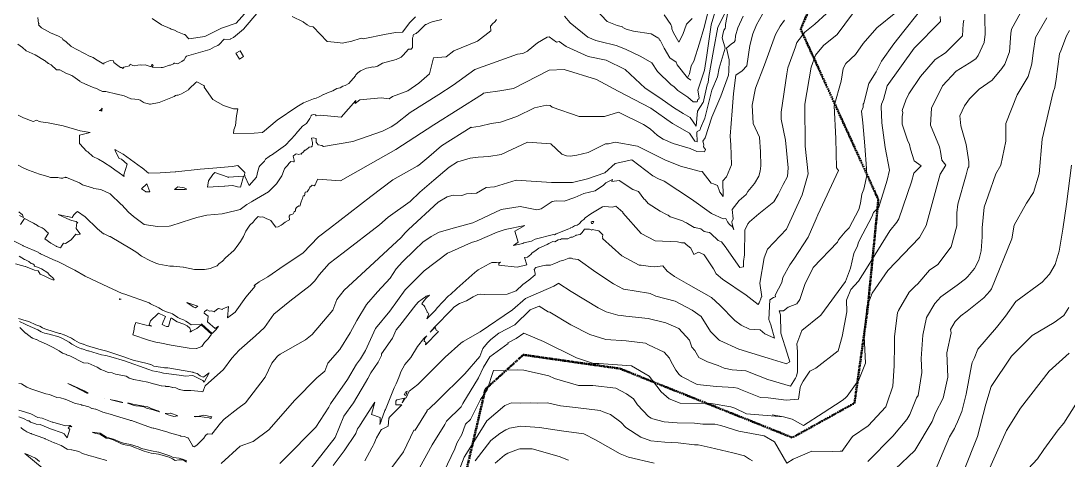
# Model space of a CAD drawing. Header units: metres. Extents: x 808189 to 809552, y 9158146 to 9159172.
# Drawn here: x 808653 to 809252, y 9158498 to 9158749 of the extents above; entities that cross this region are included whole.
import ezdxf

# ---------------------------------------------------------------- set-up
doc = ezdxf.new("R2010")
doc.units = ezdxf.units.M
doc.linetypes.add('ACAD_ISO08W100', pattern=[36, 24, -3, 6, -3])
doc.linetypes.add('PHANTOM2', pattern=[1.25, 0.625, -0.125, 0.125, -0.125, 0.125, -0.125])
doc.layers.add('AA L BOT', color=148, linetype='ACAD_ISO08W100')
doc.layers.add('C-TOPO-MAJR', color=9, linetype='Continuous')

msp = doc.modelspace()

# ---------------------------------------------------------------- linework, layer by layer
at = {"layer": 'AA L BOT', "color": 11, "linetype": 'PHANTOM2', "lineweight": 50, "flags": 128}
msp.add_lwpolyline([(809106.24, 9159172.13), (809106.35, 9159157.97), (809090.06, 9159132.63), (809094.85, 9159114.11), (809088.21, 9159105.06), (809082.85, 9158802.17), (809109.98, 9158770.13), (809098.89, 9158744.25), (809143.28, 9158646.89), (809137.11, 9158584.04), (809129.65, 9158530.63), (809094.16, 9158510.92), (808995.59, 9158550.33), (808940.39, 9158558.21), (808918.7, 9158538.51), (808877.3, 9158361.19), (808895.05, 9158313.91), (808928.56, 9158304.05), (808938.42, 9158268.59), (808934.49, 9158201.26), (808909.44, 9158149.88)], dxfattribs=at)
at = {"layer": 'C-TOPO-MAJR', "color": 9, "linetype": 'Continuous', "lineweight": 5}
for points, elevation in [([(808728.32, 9158750.33), (808733.68, 9158746.66), (808738.61, 9158744.56), (808739.25, 9158744.22), (808741.03, 9158743.74), (808742.72, 9158742.78), (808746.57, 9158741.15), (808746.95, 9158741.16), (808749.3, 9158738.8), (808758.43, 9158740), (808767.92, 9158744.8), (808776.31, 9158747.58), (808787.76, 9158760.45)], 2600), ([(809047.95, 9158762.18), (809043.48, 9158744.7), (809041.06, 9158736.31), (809037.76, 9158726.01), (809036.3, 9158723.26), (809035.43, 9158718.71), (809034.28, 9158716.5), (809036.11, 9158715.07)], 2620), ([(809203.88, 9158759.74), (809204.38, 9158741.43), (809203.83, 9158736.69), (809200.3, 9158729.16), (809198.92, 9158727.3), (809195.21, 9158724.73), (809187.75, 9158720.33), (809179.91, 9158711.83), (809173.62, 9158699.17), (809173.09, 9158689.46), (809178.13, 9158676.95), (809178.8, 9158674.34), (809179.57, 9158669.42), (809181.81, 9158666.57), (809178.58, 9158661.46), (809170.57, 9158632.12), (809166.73, 9158625.3), (809148.79, 9158606.37), (809139.83, 9158593.35), (809136.68, 9158585.46), (809135.12, 9158568.83), (809135.98, 9158553.42), (809132.08, 9158544), (809125.39, 9158534.52), (809124.39, 9158533.4), (809122.55, 9158532.05), (809111.75, 9158525.14), (809100.49, 9158517.76), (809093.95, 9158521.38), (809088.99, 9158522.69), (809082.64, 9158523.9)], 2750), ([(809055.75, 9158753.64), (809051.47, 9158745.41), (809049.1, 9158732.07), (809046.49, 9158717.17), (809045.99, 9158713.77), (809045.53, 9158712.39), (809043.22, 9158702.17), (809042.99, 9158702.1), (809039.86, 9158697.38), (809039.18, 9158688.79), (809035.75, 9158693.8), (809031.78, 9158695.98), (809026.29, 9158699.55), (809018.37, 9158705.07), (809010.11, 9158710.45), (808998.58, 9158721.16), (808987.79, 9158726.51), (808977.42, 9158728.59), (808964.85, 9158734.34), (808960.8, 9158737.21), (808959.41, 9158736.8), (808955.26, 9158739.88), (808953.95, 9158739.7), (808948.59, 9158736.41), (808943.09, 9158732.09), (808942.74, 9158731.67), (808940.1, 9158730.39), (808937.01, 9158729.86), (808912.64, 9158721.24), (808900.29, 9158712.28), (808892.04, 9158707), (808875.76, 9158696.62), (808867.62, 9158690.15), (808864.97, 9158688.4), (808859.91, 9158685.92), (808842.89, 9158680.12), (808826.27, 9158677.16), (808825.25, 9158677.78), (808823.12, 9158678.16), (808821.96, 9158679.67), (808822.02, 9158681.73), (808820.32, 9158682.11), (808819.33, 9158681.91), (808819.47, 9158681.04), (808819.9, 9158679.54), (808819.97, 9158678.55), (808819.83, 9158677.42), (808819.44, 9158676.93), (808817.96, 9158676.78), (808817.5, 9158676.18), (808816.83, 9158675.84), (808815.98, 9158675.2), (808815.63, 9158675.05), (808815.42, 9158674.85), (808814.57, 9158673.96), (808813.77, 9158673.34), (808813.53, 9158672.81), (808812.99, 9158673.03), (808812.06, 9158672.63), (808810.81, 9158672.95), (808810.27, 9158672.74), (808808.9, 9158671.68), (808809.14, 9158670.85), (808809.43, 9158669.41), (808809.49, 9158668.57), (808809.23, 9158668.54), (808809.08, 9158668.5), (808807.63, 9158668.66), (808806.71, 9158667.94), (808806.4, 9158667.53), (808805.66, 9158666.37), (808804.58, 9158665.23), (808804.24, 9158664.97), (808804.18, 9158664.63), (808803.97, 9158664.44), (808803.87, 9158664.38), (808802.36, 9158660.48), (808801.62, 9158659.23), (808799.29, 9158655.93), (808798.21, 9158654.71), (808794.72, 9158651.38), (808785.72, 9158646.06), (808785.11, 9158645.56), (808782.49, 9158644.13), (808778.57, 9158641.31), (808776.24, 9158640.58), (808768.27, 9158638.81), (808759.56, 9158637.91), (808753.91, 9158636.63), (808750.79, 9158635.62), (808738.93, 9158631.86), (808738.01, 9158631.71), (808731.41, 9158631.44), (808723.78, 9158632.71), (808717.7, 9158637.26), (808714.77, 9158639.79), (808710.99, 9158643.82), (808710.6, 9158644.13), (808704.38, 9158650.09), (808704.36, 9158650.1), (808698.96, 9158652.58), (808694.95, 9158653.24), (808694.21, 9158653.55), (808688.55, 9158655.35), (808686.72, 9158656.36), (808680.36, 9158659.12), (808679.5, 9158659.58), (808679.26, 9158659.54), (808678.78, 9158659.56), (808678.56, 9158659.69), (808677.25, 9158659.06), (808676.1, 9158659.03), (808675.08, 9158659.22), (808674.36, 9158659.58), (808670.2, 9158659.53), (808668.77, 9158660.07), (808664, 9158661.43), (808657.69, 9158663.73), (808654.93, 9158664.89), (808651.81, 9158666.63)], 2640), ([(809077.02, 9158752.76), (809073.63, 9158746.76), (809071.5, 9158741.55), (809069.92, 9158734.85), (809068.13, 9158723.32), (809065.51, 9158720.49), (809061.77, 9158718.04), (809060.53, 9158707.43), (809059.67, 9158697.57), (809058.56, 9158683.18), (809058.96, 9158678.15), (809059.34, 9158666.79), (809056.44, 9158659.94), (809054.45, 9158657.56), (809054.54, 9158648.62), (809052.78, 9158651.08), (809051.31, 9158654.92), (809049.14, 9158655.86), (809047.65, 9158656.31), (809042.56, 9158663.02), (809040.97, 9158663.21), (809030.17, 9158665.99), (809021.27, 9158669.6), (809005.73, 9158677.31), (808992.85, 9158679.66), (808989.07, 9158678.77), (808987.27, 9158678.73), (808977.41, 9158673.87), (808971.01, 9158672.22), (808967.26, 9158671.62), (808964.99, 9158671.93), (808962.43, 9158672.82), (808956.11, 9158678.64), (808942.81, 9158679.74), (808927.75, 9158672.72), (808920.77, 9158671.5), (808914.62, 9158671.17), (808909.96, 9158670.56), (808902.98, 9158668.41), (808902.85, 9158668.5), (808898.01, 9158665.44), (808889.23, 9158658.04), (808881.34, 9158651.21), (808875.76, 9158645.79), (808863.19, 9158636.92), (808858.16, 9158632.47), (808837.44, 9158616.44), (808829.47, 9158610.31), (808823.81, 9158603.95), (808821.25, 9158600.54), (808818.61, 9158597.78), (808807, 9158588.93), (808797.9, 9158581.35), (808792.47, 9158573.77), (808787.39, 9158569.12), (808777.97, 9158560.87), (808773.89, 9158556.37), (808769.11, 9158549.74), (808758.67, 9158540.55), (808757.29, 9158537.04), (808756.57, 9158537.19), (808756.5, 9158537.18), (808750.47, 9158537.87), (808746.45, 9158537.88), (808743.9, 9158538.39), (808743.75, 9158538.44), (808741.82, 9158539.33), (808740.07, 9158539.62), (808739.95, 9158539.61), (808738.09, 9158540.11), (808736.07, 9158540.2), (808735.94, 9158540.25), (808733.58, 9158540.51), (808733.48, 9158540.55), (808729.96, 9158541.4), (808729.89, 9158541.43), (808727.75, 9158541.99), (808727.68, 9158542), (808725.83, 9158542.59), (808717.88, 9158544.07), (808717.79, 9158544.1), (808717.7, 9158544.11), (808715.28, 9158544.93), (808715.19, 9158544.95), (808715.03, 9158544.99), (808713.36, 9158546), (808707.42, 9158547.11), (808707.3, 9158547.12), (808705.37, 9158547.87), (808703.09, 9158548.07), (808701.09, 9158549.03), (808698.91, 9158549.81), (808696.96, 9158551.12), (808691.67, 9158553.39), (808689.25, 9158553.65), (808689.16, 9158553.68), (808681.33, 9158557.54), (808679.42, 9158558.28), (808679.33, 9158558.34), (808677.1, 9158559.17), (808675.21, 9158560.56), (808673.5, 9158561.39), (808673.38, 9158561.42), (808671.76, 9158562.42), (808669.76, 9158563.3), (808668.02, 9158564.35), (808664.01, 9158565.92), (808662.16, 9158566.89), (808662.06, 9158566.96), (808659.98, 9158567.71), (808659.86, 9158567.77), (808659.75, 9158567.86), (808659.61, 9158567.89), (808656.17, 9158570.54), (808656.06, 9158570.58), (808655.95, 9158570.66), (808652.66, 9158573.83)], 2670), ([(809057.8, 9158757.01), (809056, 9158746.85), (809055.97, 9158745.69), (809055.8, 9158744.61), (809054.99, 9158743.59), (809054.38, 9158741.17), (809054.09, 9158739.33), (809055.76, 9158733.46), (809052.32, 9158721.9), (809051.45, 9158717.07), (809048.07, 9158709.31), (809044.1, 9158693.45), (809041.58, 9158687.74), (809041.41, 9158686.98), (809041.22, 9158686.59), (809039.78, 9158685.72), (809039.54, 9158685.29), (809039.74, 9158679.8), (809038.46, 9158680.21), (809035.32, 9158684.91), (809025.73, 9158690.28), (809013.33, 9158699.03), (808994.52, 9158708.8), (808982.13, 9158715.43), (808963.82, 9158721.22), (808955.23, 9158720.76), (808955.23, 9158720.76), (808934.8, 9158710.3), (808927.07, 9158708.96), (808918.81, 9158707.92), (808917.67, 9158707.62), (808917.09, 9158707.19), (808889.3, 9158689.61), (808867.6, 9158675.49), (808835.92, 9158657.54), (808823.07, 9158658.47), (808822.18, 9158657.2), (808821.91, 9158656.14), (808821.52, 9158655.31), (808820.92, 9158654.8), (808819.78, 9158655.09), (808818.7, 9158654.26), (808818.61, 9158654.24), (808818.47, 9158654.03), (808817.75, 9158652.67), (808817.71, 9158652.5), (808816.84, 9158651.24), (808815.68, 9158651.14), (808815.36, 9158649.12), (808814.69, 9158649.09), (808814.24, 9158647.41), (808814.04, 9158647.05), (808813.4, 9158645.59), (808812.65, 9158643.19), (808812.12, 9158643.23), (808810.72, 9158642.34), (808810.16, 9158641.33), (808810.16, 9158640.41), (808809.48, 9158639.87), (808808.82, 9158638.79), (808808.1, 9158638.4), (808807.11, 9158638.22), (808806.65, 9158637.48), (808806.82, 9158635.37), (808806.09, 9158634.91), (808804.4, 9158634.07), (808804.35, 9158633.97), (808802.57, 9158632.63), (808801.97, 9158632.35), (808800.25, 9158631.28), (808798.96, 9158631.14), (808797.56, 9158632.81), (808796.12, 9158634.9), (808795.37, 9158635.24), (808793.76, 9158635.84), (808792.36, 9158636.69), (808791.56, 9158636.97), (808790.08, 9158636.92), (808788.86, 9158637.2), (808787.25, 9158635.51), (808785.94, 9158633.89), (808784.19, 9158632.27), (808781.88, 9158628.89), (808780.42, 9158625.73), (808778.77, 9158622.92), (808776.84, 9158620.21), (808776.76, 9158620.08), (808775.29, 9158618.23), (808774.94, 9158617.86), (808770.28, 9158613.6), (808768.53, 9158611.7), (808766.48, 9158610.1), (808765.37, 9158609.09), (808762.48, 9158607.91), (808761.96, 9158607.65), (808761.63, 9158607.54), (808758.2, 9158607.03), (808752.58, 9158607.03), (808746.26, 9158608.27), (808745.95, 9158608.28), (808740.59, 9158608.85), (808738.37, 9158608.85), (808732.05, 9158610.07), (808730.49, 9158610.56), (808727.34, 9158611.88), (808722.14, 9158614.63), (808719.6, 9158616.62), (808716.48, 9158618.55), (808704.37, 9158625.71), (808704.14, 9158625.82), (808704.02, 9158625.89), (808700.95, 9158627.24), (808700.48, 9158627.41), (808697.08, 9158630.11), (808690.03, 9158637.05), (808685.61, 9158640.08), (808684.83, 9158639.58), (808683.64, 9158638.24), (808682.66, 9158636.73), (808680.02, 9158637.25), (808679.89, 9158637.26), (808679.75, 9158637.3), (808674.51, 9158638.44), (808679.6, 9158636), (808682.23, 9158635.02), (808684.86, 9158634.36), (808685.9, 9158633.51), (808685.19, 9158633.56), (808684.9, 9158630.54), (808684.96, 9158630.31), (808687.03, 9158627.48), (808687.15, 9158627.36), (808687.25, 9158627.27), (808687.23, 9158627.09), (808685.8, 9158626.72), (808684.67, 9158627.2), (808682.03, 9158623.82), (808678.88, 9158621.89), (808677.6, 9158621.91), (808676.84, 9158620.89), (808675.95, 9158619.33), (808673.71, 9158620.09), (808673.5, 9158620.18), (808670.33, 9158621.93), (808666.92, 9158624.39), (808669.15, 9158627.77), (808668.07, 9158628.5), (808666.56, 9158629.93), (808665.53, 9158630.66), (808663.25, 9158631.72), (808662.8, 9158632.05), (808660.55, 9158633.37), (808660.18, 9158633.63), (808655.29, 9158636.04), (808653.01, 9158632.7)], 2650), ([(808789.09, 9158754.25), (808780.54, 9158744.2), (808774.88, 9158739.38), (808773.1, 9158738.63), (808772.8, 9158738.35), (808769.42, 9158738.57), (808766.64, 9158735.42), (808765.79, 9158734.85), (808764, 9158734.06), (808761.3, 9158732.62), (808747.98, 9158728.74), (808747.47, 9158728.42), (808746.88, 9158727.09), (808746.58, 9158726.78), (808745.28, 9158725.84), (808742.87, 9158724.41), (808741.24, 9158724.84), (808740.84, 9158724.74), (808740.55, 9158724.52), (808738.88, 9158723.69), (808738.19, 9158723.6), (808735.07, 9158722.53), (808734.23, 9158722.32), (808733.51, 9158722.3), (808728.26, 9158722.59), (808728.86, 9158723.49), (808728.82, 9158723.57), (808728.24, 9158724.14), (808727.92, 9158723.77), (808727.83, 9158722.74), (808724.31, 9158723.77), (808722.4, 9158723.66), (808721.87, 9158723.84), (808720.04, 9158723.74), (808717.94, 9158723.29), (808717.25, 9158723.42), (808715.7, 9158724.21), (808715.27, 9158723.37), (808712.18, 9158722.58), (808711.46, 9158721.72), (808710.98, 9158722.35), (808710.29, 9158722.32), (808706.42, 9158725.1), (808706.21, 9158726.18), (808704.4, 9158726.37), (808700.42, 9158724.8), (808700.79, 9158724.4), (808700.36, 9158724.45), (808699.66, 9158724.77), (808695.96, 9158727.05), (808695.92, 9158727.07), (808694.66, 9158728.14), (808692.99, 9158728.67), (808692.95, 9158728.71), (808682.06, 9158734.42), (808681.99, 9158734.45), (808681.91, 9158734.49), (808681.86, 9158734.49), (808679.13, 9158736.93), (808679.09, 9158736.96), (808677.32, 9158738.38), (808676.79, 9158739.1), (808674.73, 9158740.17), (808674.72, 9158740.18), (808670.27, 9158742.12), (808665.02, 9158745.07), (808664.95, 9158745.1), (808663.27, 9158746.63), (808663.71, 9158747.5), (808663.4, 9158747.41), (808663.03, 9158750.92)], 2610), ([(809113.71, 9158753.18), (809106.9, 9158747.05), (809101.28, 9158742.46), (809096.72, 9158736.6), (809095.84, 9158734.08), (809091.56, 9158722.16), (809090.94, 9158718.63), (809087.68, 9158696.8), (809087.73, 9158692.81), (809090.26, 9158680.79), (809091.78, 9158665.02), (809091.42, 9158660.06), (809088.8, 9158655.57), (809086.06, 9158649.74), (809083.54, 9158645.51), (809074.89, 9158638.82), (809069.66, 9158634.11), (809068.7, 9158632.94), (809066.9, 9158629.43), (809066.78, 9158615.23), (809066.28, 9158611.56), (809066.3, 9158608.4), (809064.03, 9158608.08), (809056.57, 9158619.02), (809056.29, 9158619.31), (809053.57, 9158622.71), (809051.71, 9158623.56), (809047.57, 9158627.44), (809046.83, 9158627.99), (809046.62, 9158628.09), (809043.78, 9158628.74), (809041.87, 9158630.17), (809039.08, 9158630.7), (809038.69, 9158630.87), (809038, 9158630.96), (809034.13, 9158633.3), (809033.66, 9158633.64), (809032.99, 9158633.86), (809031.34, 9158634.83), (809025.09, 9158636.85), (809024.33, 9158636.97), (809023.14, 9158637.95), (809023.03, 9158638.01), (809022.59, 9158638.11), (809022.25, 9158638.44), (809018.64, 9158640.33), (809011.82, 9158644.59), (809010.12, 9158646.79), (809009.36, 9158647.35), (809006.3, 9158651.53), (809003.01, 9158652.7), (809003, 9158652.72), (809002.97, 9158652.73), (808995.11, 9158657.74), (808991.02, 9158657.3), (808991.33, 9158658.35), (808987.63, 9158656.43), (808986.28, 9158655.16), (808981.37, 9158651.86), (808975.02, 9158650.34), (808969.91, 9158647.98), (808963.71, 9158645.93), (808959.14, 9158646.23), (808956.8, 9158645.72), (808950.64, 9158641.55), (808948.18, 9158640.99), (808938.67, 9158642.89), (808927.76, 9158641.26), (808914.09, 9158634.71), (808911.64, 9158633.66), (808900.99, 9158630.69), (808892.32, 9158628.23), (808887.79, 9158625.77), (808883.02, 9158622.47), (808878.18, 9158618.03), (808871.28, 9158611.34), (808867.83, 9158607.25), (808864.28, 9158602.05), (808857.08, 9158594.11), (808850.86, 9158587), (808845.22, 9158577.72), (808841.38, 9158570.83), (808835.61, 9158561.16), (808828.64, 9158553.52), (808826.93, 9158548.79), (808822.47, 9158545.13), (808809.77, 9158532.29), (808794.99, 9158515.31), (808786.04, 9158508.72), (808778.51, 9158505.94), (808767.77, 9158496.14)], 2690), ([(809128.58, 9158752.97), (809119.74, 9158741.22), (809111.84, 9158734.96), (809107.29, 9158729.34), (809104.94, 9158722.62), (809101.24, 9158701.46), (809101.54, 9158677.46), (809103.2, 9158661.51), (809099.78, 9158649.59), (809090.8, 9158629.96), (809079.88, 9158618.63), (809078.11, 9158613.53), (809075.64, 9158599.09), (809076.72, 9158591.39), (809076.27, 9158591.22), (809076.12, 9158590.21), (809075.23, 9158587.86), (809074.64, 9158586.96), (809067.75, 9158592.29), (809054.19, 9158601.43), (809050.61, 9158604.52), (809049.02, 9158607.36), (809044.1, 9158614.79), (809043.5, 9158615.42), (809040.59, 9158616.8), (809037.77, 9158615.47), (809036.14, 9158619.22), (809033.41, 9158621.3), (809032.58, 9158622.14), (809030.81, 9158622.27), (809028.41, 9158622.75), (809015.75, 9158623.28), (809007.76, 9158627.43), (808997.33, 9158639.41), (808997.26, 9158639.47), (808997.19, 9158639.63), (808993.31, 9158643.12), (808991.29, 9158642.5), (808986.71, 9158643.02), (808985.69, 9158642.71), (808978.92, 9158638.68), (808975.68, 9158636.41), (808974.96, 9158635.44), (808973.79, 9158634.66), (808972.35, 9158633.01), (808971.08, 9158632.24), (808969.73, 9158631.95), (808968.44, 9158631.19), (808967.57, 9158631), (808967.35, 9158630.49), (808966.49, 9158630.23), (808959.17, 9158627.36), (808958.27, 9158626.74), (808957.67, 9158626.86), (808947.26, 9158624.21), (808945.05, 9158623.18), (808940.72, 9158622.11), (808940.19, 9158621.8), (808934.73, 9158620.69), (808937.54, 9158622.65), (808935.61, 9158628.88), (808941.26, 9158632.13), (808930.12, 9158629.75), (808925.39, 9158628.25), (808913.98, 9158623.23), (808910.74, 9158622.32), (808899.42, 9158617.16), (808896.99, 9158616.31), (808883.83, 9158606.17), (808872.88, 9158595.37), (808864.2, 9158583.21), (808855.86, 9158573.3), (808850.23, 9158560.75), (808847.43, 9158555.9), (808845.04, 9158552.87), (808839.92, 9158544.06), (808830.19, 9158530.3), (808829.34, 9158528.29), (808821.76, 9158516.88), (808803.91, 9158498.73), (808801.33, 9158496.07)], 2700), ([(809153.3, 9158753.76), (809142.42, 9158744.91), (809134.65, 9158736.13), (809130.18, 9158729.67), (809124.69, 9158724.69), (809123.11, 9158721.67), (809121.97, 9158714.48), (809118.11, 9158700.51), (809118.92, 9158681.8), (809119.33, 9158664.99), (809120.59, 9158663.56), (809108.77, 9158638.08), (809107.65, 9158635.89), (809103.17, 9158625.37), (809095.03, 9158612.88), (809092.61, 9158609.56), (809088.62, 9158602.41), (809088.1, 9158599.57), (809084.38, 9158592.28), (809084.53, 9158591.4), (809083.4, 9158590.96), (809081.36, 9158589.7), (809080.71, 9158578.41), (809081.85, 9158575.33), (809083.95, 9158567.79), (809078.37, 9158570.2), (809075.79, 9158572.42), (809069.68, 9158572.94), (809064.8, 9158575.14), (809061.3, 9158577.84), (809052.61, 9158586.48), (809047.92, 9158591.03), (809034.74, 9158598.43), (809026.76, 9158602.87), (809022.55, 9158606.08), (809020.09, 9158608.97), (809015.61, 9158608.44), (809013.14, 9158608.64), (809007.81, 9158609.47), (809006.66, 9158609.45), (808996.75, 9158614.77), (808985.71, 9158624.58), (808985.82, 9158624.84), (808985.67, 9158625.56), (808985.85, 9158626.84), (808983.63, 9158629.11), (808979.75, 9158629.74), (808979.46, 9158629.49), (808978.26, 9158630.02), (808975.32, 9158629.99), (808974, 9158628.12), (808972.84, 9158626.85), (808970.65, 9158626.56), (808970.34, 9158626.32), (808968.59, 9158625.46), (808967.54, 9158625.4), (808965.92, 9158624.55), (808962.28, 9158624.42), (808961.65, 9158624.02), (808960.23, 9158623.94), (808958.44, 9158622.71), (808957.26, 9158622.94), (808956.43, 9158622.61), (808954.97, 9158621.84), (808954.11, 9158621.22), (808949.27, 9158619.16), (808946.99, 9158617.44), (808945.5, 9158616.52), (808944.64, 9158615.52), (808942.77, 9158613.93), (808941.16, 9158613.84), (808942.36, 9158609.61), (808936.89, 9158608.29), (808926.49, 9158609.37), (808926.5, 9158610.4), (808927.36, 9158611.13), (808925.13, 9158610.88), (808922.82, 9158610.9), (808922.32, 9158610.87), (808920.8, 9158610.19), (808914.66, 9158606.72), (808912.73, 9158605.31), (808902.47, 9158596.13), (808898.8, 9158592.75), (808897.62, 9158591.9), (808891.16, 9158585), (808890.3, 9158583.77), (808885.36, 9158578.73), (808886.48, 9158581.61), (808886.2, 9158582.04), (808885.52, 9158582.47), (808885.43, 9158582.72), (808884.08, 9158585.7), (808883.74, 9158586.17), (808882.34, 9158587.3), (808883.7, 9158589.31), (808885.13, 9158590.84), (808886.78, 9158592.36), (808884.88, 9158591.63), (808884.51, 9158591.27), (808882.66, 9158590.09), (808880.58, 9158588.45), (808878.95, 9158586.7), (808869.92, 9158574.95), (808867.83, 9158572.46), (808865.67, 9158567.64), (808859.4, 9158558.8), (808859.43, 9158557.88), (808857.42, 9158554.07), (808853.33, 9158547.89), (808851.62, 9158544.62), (808850.24, 9158542.49), (808843.38, 9158530.77), (808837.93, 9158523.07), (808832.87, 9158511), (808815.67, 9158489.11)], 2710), ([(809166.06, 9158753.34), (809157.84, 9158743.14), (809152.12, 9158735.94), (809145.16, 9158725.89), (809142, 9158719.86), (809137.89, 9158713.19), (809134.89, 9158701.88), (809134.69, 9158701.44), (809134.56, 9158699.67), (809133.7, 9158697.38), (809134.32, 9158690.8), (809135.5, 9158677.59), (809136.43, 9158664.56), (809136.7, 9158660.72), (809135.03, 9158652.84), (809133.91, 9158650.04), (809133.07, 9158644.9), (809132.19, 9158641.27), (809126.67, 9158630.72), (809124.33, 9158628.53), (809120.53, 9158623.92), (809119.98, 9158622.5), (809106.11, 9158608.09), (809101.25, 9158598.36), (809098.49, 9158589.89), (809096.71, 9158587.29), (809091.78, 9158585.51), (809089, 9158583.42), (809086.64, 9158583.41), (809087.41, 9158581.01), (809087.56, 9158570.53), (809091.08, 9158559.12), (809092.68, 9158554.12), (809090.53, 9158553.13), (809090.17, 9158553.32), (809080.27, 9158556.22), (809063.62, 9158561.41), (809052.74, 9158566.31), (809052.16, 9158566.76), (809047.34, 9158571.6), (809041.98, 9158580.11), (809036.87, 9158583.81), (809027.21, 9158588.86), (809016.16, 9158591.74), (809012.97, 9158593.32), (809011.99, 9158593.4), (808997.76, 9158595.63), (808997.57, 9158595.63), (808991.85, 9158598.75), (808981.84, 9158605.37), (808971.81, 9158612.62), (808968.64, 9158613.06), (808968.02, 9158613.47), (808966.34, 9158613.43), (808963.55, 9158612.27), (808961.21, 9158611.78), (808960.05, 9158611.12), (808957.76, 9158610.12), (808955.86, 9158609.46), (808955.63, 9158609.42), (808953.19, 9158609.43), (808952.45, 9158609.26), (808951.38, 9158609.11), (808947.59, 9158608.03), (808946.54, 9158606.91), (808947.22, 9158604.78), (808947.24, 9158603.88), (808943.62, 9158600.79), (808940.15, 9158598.35), (808936.35, 9158594.84), (808931.22, 9158592.92), (808918.08, 9158592.61), (808915.68, 9158592.83), (808914.43, 9158592.68), (808911.75, 9158591.31), (808907.9, 9158588.96), (808903.96, 9158587.53), (808900.63, 9158585.36), (808899.67, 9158584.29), (808889.6, 9158574.07), (808887.24, 9158571.19), (808889.99, 9158574.04), (808890.54, 9158572.38), (808892.02, 9158571.58), (808884.44, 9158563.99), (808884.66, 9158565.52), (808883.96, 9158565.73), (808883.71, 9158566.06), (808884.16, 9158567.77), (808885.28, 9158569.08), (808884.09, 9158568.11), (808883.52, 9158567.54), (808879.96, 9158562.92), (808876.08, 9158556.73), (808872.76, 9158552.59), (808870.41, 9158548.4), (808869.97, 9158547.41), (808869.22, 9158545.2), (808867.81, 9158541.64), (808866.68, 9158539.44), (808861.65, 9158527.03), (808861.33, 9158526.43), (808859.23, 9158520.5), (808859.25, 9158520.47), (808859.24, 9158520.37), (808859.15, 9158520.32), (808858.38, 9158518.37), (808858.63, 9158519.88), (808858.69, 9158522.32), (808853.58, 9158524.12), (808853.59, 9158524.19), (808855.63, 9158531.22), (808848.3, 9158519.97), (808846.84, 9158517.48), (808845.68, 9158515.84), (808844.6, 9158513.27), (808838.07, 9158503.38), (808831.82, 9158494.98)], 2720), ([(809224.54, 9158753.62), (809219.39, 9158744.3), (809218.98, 9158741.7), (809218.24, 9158731.37), (809215.53, 9158724.19), (809213.93, 9158721.74), (809208.33, 9158715.03), (809200.92, 9158709.88), (809195.42, 9158704.37), (809192.44, 9158700.46), (809189.83, 9158694.66), (809190.48, 9158689.05), (809193.44, 9158678.37), (809194.9, 9158668.45), (809194.9, 9158665.64), (809194.36, 9158664.79), (809193.37, 9158660.93), (809188.61, 9158644.34), (809188.05, 9158639.28), (809188.11, 9158631.94), (809184.95, 9158619.89), (809177.28, 9158609.84), (809172.58, 9158606.52), (809165.84, 9158598.71), (809164.25, 9158597.36), (809160.82, 9158593.98), (809154.7, 9158583.44), (809154.17, 9158582.12), (809152.52, 9158568.73), (809152.53, 9158564.16), (809152.4, 9158551.84), (809151.54, 9158540.37), (809148.41, 9158530.75), (809147.52, 9158528.59), (809137.46, 9158517.58), (809128.58, 9158511.59), (809123.3, 9158504.24), (809122.65, 9158503.13), (809121.44, 9158503.26), (809117.08, 9158503.06), (809105.35, 9158503.22), (809094.65, 9158498.56), (809090.9, 9158496.41), (809083.93, 9158508.58), (809078.07, 9158511.98), (809063.62, 9158514.58), (809053.31, 9158517.79), (809049.83, 9158518.51), (809043, 9158518.6), (809038.25, 9158519.12), (809028.35, 9158519.35), (809020.89, 9158520.02), (809014.39, 9158521.69), (809013.37, 9158522.07), (809011.95, 9158522.98), (809005.6, 9158529.72), (809003.31, 9158533.03), (808999.27, 9158536), (808993.21, 9158539.13), (808980.15, 9158540.68), (808971.84, 9158540.63), (808958.17, 9158544.59), (808955.03, 9158546.13), (808940.65, 9158549.45), (808937.1, 9158549.72), (808923.43, 9158549.29), (808919.73, 9158538.24), (808915.95, 9158532.64), (808910.19, 9158521.2), (808907.44, 9158518.55), (808905.29, 9158512.7), (808902.5, 9158507.69), (808901.28, 9158504.56), (808894.97, 9158491.31)], 2760), ([(808963.98, 9158751.69), (808967.2, 9158747.89), (808977.3, 9158739.62), (808981.85, 9158737.68), (808984.13, 9158737.25), (808993.44, 9158734.81), (808998.81, 9158732.81), (809007.6, 9158728.65), (809013.77, 9158725.02), (809017.1, 9158720.1), (809024.76, 9158712.57), (809026.68, 9158711.33), (809028.77, 9158709.26), (809034.47, 9158705.38), (809037.37, 9158702.79), (809039.83, 9158702.81), (809040.15, 9158704.03), (809040.73, 9158704.49), (809040.89, 9158705.05), (809040.1, 9158709.45), (809043.89, 9158720.8), (809045.31, 9158729.3), (809047.8, 9158746.65), (809050.45, 9158755.6)], 2630), ([(809034.28, 9158716.5), (809028.33, 9158723.77), (809027.67, 9158725.42), (809024.15, 9158727.84), (809020.82, 9158733.43), (809018.63, 9158737.88), (809018.24, 9158737.89), (809017.87, 9158739.1), (809017.24, 9158739.35), (809013.43, 9158741.56), (809003.43, 9158743.04), (808999.15, 9158744.3), (808997.23, 9158745.22), (808997.09, 9158745.54), (808994.08, 9158746.33), (808988.37, 9158748.55), (808981.58, 9158755.73)], 2620), ([(809036.98, 9158750.33), (809033.62, 9158747.08), (809031.54, 9158741.28), (809029.32, 9158736.74), (809026.29, 9158742.11), (809025.25, 9158744.46), (809025.2, 9158745.41), (809024.63, 9158746.86), (809020.82, 9158752.42)], 2610), ([(809066.01, 9158751.75), (809063.05, 9158745.01), (809061.72, 9158740.45), (809061.42, 9158737.74), (809060.89, 9158736.75), (809059.45, 9158735.93), (809056.53, 9158733.33), (809057.97, 9158726.67), (809057.94, 9158726.26), (809057.86, 9158720.18), (809057.56, 9158718.03), (809053.34, 9158706.02), (809048.13, 9158693.98), (809044.23, 9158682.24), (809043, 9158680.24), (809043.51, 9158678.12), (809043.44, 9158677.07), (809044.44, 9158675.44), (809043.86, 9158674.23), (809039.56, 9158674.37), (809035.67, 9158676.13), (809025.96, 9158678.94), (809020.25, 9158681.41), (809017.11, 9158683.52), (809012.93, 9158687.36), (809009.1, 9158689.83), (808994.81, 9158696.75), (808986.88, 9158694.36), (808973.14, 9158694.31), (808972.23, 9158694.43), (808956.87, 9158699.75), (808955.82, 9158700.72), (808953.6, 9158700.91), (808946.72, 9158699.34), (808936.67, 9158694.36), (808927.39, 9158691.12), (808922.06, 9158690.43), (808915.79, 9158688.75), (808910.8, 9158688.05), (808910.58, 9158688.21), (808893.64, 9158677.52), (808886.33, 9158671.36), (808880.76, 9158666.51), (808879.8, 9158665.92), (808865.83, 9158658.1), (808853.22, 9158648.67), (808829.68, 9158630.4), (808823.38, 9158625.53), (808814.43, 9158616.33), (808803.76, 9158609.21), (808794.4, 9158602.83), (808789.42, 9158599.91), (808786.63, 9158597.89), (808787.14, 9158597.5), (808781.82, 9158591.19), (808775.67, 9158582.54), (808771.31, 9158579.25), (808771.89, 9158585.86), (808768.73, 9158584.5), (808768.52, 9158584.14), (808766.26, 9158584.62), (808765.21, 9158584.12), (808763.67, 9158582.71), (808762.46, 9158583.42), (808761.15, 9158583.21), (808759.68, 9158583.9), (808758.19, 9158582.96), (808758.03, 9158582.23), (808757.99, 9158581.98), (808760.37, 9158580.38), (808759.89, 9158577.01), (808764.29, 9158573.19), (808766.26, 9158574.63), (808764.8, 9158572.6), (808764.76, 9158572.43), (808762.56, 9158570.36), (808756.65, 9158575.76), (808756.43, 9158575.87), (808756.35, 9158575.54), (808756.33, 9158575.5), (808750.64, 9158575.34), (808748.51, 9158576.83), (808747.46, 9158577.35), (808746.31, 9158578.11), (808744.21, 9158578.97), (808742.96, 9158579.6), (808739.88, 9158581.64), (808738.9, 9158581.93), (808737.63, 9158582.46), (808736.53, 9158582.8), (808734.21, 9158583.8), (808733.13, 9158584.43), (808732.19, 9158585.09), (808727.32, 9158587.3), (808726.53, 9158587.82), (808712.71, 9158592.91), (808711.12, 9158593.26), (808700.09, 9158598.45), (808690.02, 9158603.11), (808684.12, 9158606.65), (808673.95, 9158611.65), (808673.33, 9158611.86), (808664.57, 9158615.85), (808664.25, 9158616.03), (808663.79, 9158616.36), (808663.54, 9158616.59), (808654.63, 9158620.47), (808654.39, 9158620.61), (808647.22, 9158624.26)], 2660), ([(808893.93, 9158749.66), (808888.23, 9158748.37), (808886.73, 9158747.86), (808884.94, 9158746.81), (808884.44, 9158746.82), (808883.27, 9158745.75), (808880.69, 9158743.06), (808879.12, 9158741.71), (808877.7, 9158741.25), (808877.37, 9158740.88), (808877.37, 9158740.1), (808877.17, 9158739.25), (808877, 9158736.27), (808877.14, 9158735.74), (808877.17, 9158734.69), (808877.02, 9158733.71), (808876.58, 9158733.08), (808876.29, 9158732.82), (808875.01, 9158732.75), (808874.85, 9158732.78), (808874.08, 9158732.01), (808873.94, 9158731.88), (808871.03, 9158728.64), (808870.55, 9158728.33), (808867.75, 9158726.91), (808867.71, 9158726.89), (808859.98, 9158724.84), (808857.08, 9158723.02), (808854.96, 9158722.52), (808854.16, 9158722.63), (808853.11, 9158722.3), (808850.72, 9158721.86), (808847.45, 9158720.38), (808845.83, 9158719.23), (808845.76, 9158719.28), (808844.74, 9158718.14), (808844.51, 9158717.66), (808840.7, 9158713.14), (808838.53, 9158712.06), (808837.18, 9158711.63), (808835.77, 9158710.71), (808833.88, 9158710.39), (808831.57, 9158708.93), (808828.44, 9158707.92), (808826.43, 9158706.96), (808826.17, 9158706.93), (808823.82, 9158705.64), (808821.96, 9158704.87), (808820.57, 9158704.42), (808814.81, 9158702.06), (808810.93, 9158699.89), (808799.77, 9158692.34), (808791.27, 9158685.2), (808786.65, 9158684.74), (808774.78, 9158684.55), (808774.94, 9158686.67), (808775.95, 9158689.25), (808776.43, 9158694.7), (808776.43, 9158694.73), (808776.43, 9158694.78), (808777.26, 9158698.68), (808774.88, 9158698.66), (808769.01, 9158700.55), (808762.97, 9158704.04), (808758.09, 9158711.06), (808758.16, 9158711.47), (808757.75, 9158712.11), (808753.76, 9158714.11), (808753.26, 9158713.7), (808749.55, 9158710.07), (808748.98, 9158709.6), (808745.07, 9158707.38), (808743.18, 9158706.51), (808742.4, 9158706.45), (808741.61, 9158706.3), (808740.91, 9158705.83), (808732.3, 9158702.26), (808727.43, 9158701.47), (808726.78, 9158701.46), (808726.21, 9158701.54), (808723.23, 9158702.4), (808723.15, 9158702.62), (808721.39, 9158703.73), (808720.43, 9158704.08), (808716.25, 9158704.42), (808716.12, 9158704.45), (808712.36, 9158706.1), (808708.32, 9158707.08), (808708.33, 9158707.15), (808708.07, 9158707.17), (808701.9, 9158708.6), (808699.95, 9158708.59), (808698.35, 9158709.3), (808698.28, 9158709.34), (808698.2, 9158709.36), (808696.51, 9158710.34), (808694.6, 9158710.97), (808690.71, 9158712.58), (808690.52, 9158712.7), (808687.05, 9158714.36), (808686.99, 9158714.41), (808686.92, 9158714.44), (808683.02, 9158717.39), (808682.39, 9158717.73), (808678.98, 9158719.06), (808675.49, 9158720.92), (808673.67, 9158720.93), (808670.67, 9158723.81), (808669.03, 9158724.7), (808668.92, 9158724.79), (808668.89, 9158724.84), (808668.75, 9158724.9), (808667.13, 9158726.17), (808666.81, 9158726.31), (808661.46, 9158729.5), (808656.25, 9158731.84), (808654.22, 9158733.84), (808651.6, 9158735.73)], 2620), ([(808651.77, 9158695.12), (808654.72, 9158693.65), (808654.87, 9158693.5), (808660.34, 9158691.55), (808662.44, 9158692.28), (808663.82, 9158691.55), (808664.74, 9158691.26), (808668.87, 9158690.77), (808677.5, 9158689.04), (808687.17, 9158686.11), (808692.89, 9158685.25), (808686.7, 9158683.68), (808686.87, 9158678.78), (808686.95, 9158678.65), (808690.8, 9158674.56), (808691.5, 9158674.25), (808694.43, 9158671.5), (808697.63, 9158669.92), (808700.85, 9158668.05), (808701.11, 9158667.93), (808704.64, 9158665.54), (808704.86, 9158665.47), (808708.28, 9158662.93), (808708.64, 9158662.72), (808712.22, 9158660.15), (808712.03, 9158661), (808713.98, 9158667.14), (808710.88, 9158669.97), (808709.52, 9158670.34), (808707.14, 9158674.69), (808707.02, 9158675.41), (808707.48, 9158675.13), (808707.52, 9158675.12), (808711.72, 9158672.85), (808722.28, 9158665.13), (808722.68, 9158665.02), (808726.23, 9158661.93), (808732.85, 9158662.16), (808741.51, 9158662.71), (808741.83, 9158662.78), (808755.65, 9158664.19), (808763.07, 9158664.9), (808774.06, 9158665.73), (808777.32, 9158666.26), (808781.22, 9158662.31), (808781.13, 9158660.75), (808781.26, 9158660.58), (808781.24, 9158660.34), (808783.76, 9158654.99), (808787.92, 9158659.7), (808788.63, 9158663.09), (808789.42, 9158665.53), (808789.83, 9158666.08), (808792.42, 9158668.86), (808793.05, 9158669.95), (808795.22, 9158671.46), (808795.93, 9158672.07), (808796.58, 9158672.32), (808804.5, 9158678.05), (808810.27, 9158684.03), (808810.5, 9158684.37), (808814.18, 9158688.9), (808816.54, 9158690.33), (808818.47, 9158693.23), (808819.18, 9158694.71), (808819.2, 9158694.72), (808819.26, 9158694.89), (808819.43, 9158695.12), (808820.46, 9158695.41), (808821.47, 9158695.35), (808821.56, 9158695.38), (808821.99, 9158694.7), (808824.46, 9158695.08), (808836.39, 9158694.02), (808844.72, 9158703.39), (808844.28, 9158701.79), (808847.03, 9158703.92), (808859.25, 9158705), (808863.76, 9158704.46), (808865.69, 9158705.84), (808874.47, 9158709.05), (808880.78, 9158713.38), (808886.85, 9158718.75), (808889.09, 9158727.93), (808896.23, 9158728.43), (808900.67, 9158731.78), (808914.21, 9158737.32), (808921.77, 9158743.2), (808921.56, 9158745.9), (808923.13, 9158747.61), (808923.65, 9158748.01), (808924.38, 9158748.66), (808925.07, 9158749.67)], 2630), ([(809089.67, 9158749.45), (809087.14, 9158745.96), (809084.43, 9158741.16), (809078.17, 9158723.88), (809073.02, 9158710.45), (809071.19, 9158700.82), (809071.71, 9158690.33), (809075.33, 9158682.54), (809075.98, 9158674.16), (809076.13, 9158666.22), (809075.69, 9158663.2), (809074.89, 9158660.26), (809072.54, 9158656.05), (809068.69, 9158651.42), (809067.75, 9158649.83), (809063.82, 9158646.29), (809059.69, 9158641.15), (809060.23, 9158635.83), (809059.55, 9158634.26), (809059.78, 9158633.05), (809060.75, 9158629.55), (809059.69, 9158631.52), (809058.26, 9158632.74), (809057.16, 9158634.21), (809056.14, 9158635.99), (809054.56, 9158635.8), (809047.88, 9158638.84), (809036.59, 9158647.11), (809036.53, 9158647.2), (809036.48, 9158647.21), (809020.95, 9158657.33), (809017.62, 9158658.69), (809014.41, 9158660.37), (809002.43, 9158669.54), (808992.93, 9158667.56), (808986.91, 9158662.09), (808977.07, 9158658.7), (808968.59, 9158656.67), (808956.41, 9158656.55), (808936.26, 9158658.05), (808923.86, 9158654.11), (808919.19, 9158653.85), (808913.74, 9158650.47), (808907.92, 9158650.13), (808905.23, 9158649.22), (808900.22, 9158649.39), (808896.97, 9158648.47), (808891.76, 9158645.37), (808874.81, 9158629.84), (808872.84, 9158627.93), (808870.54, 9158625.2), (808850.16, 9158606.33), (808837.98, 9158595.08), (808833.87, 9158589.86), (808831.55, 9158583.67), (808819.7, 9158569.86), (808815.91, 9158566.7), (808801.44, 9158558.57), (808799.89, 9158557.35), (808796.65, 9158553.35), (808792.92, 9158545.45), (808781.69, 9158530.87), (808777.21, 9158527.57), (808769.55, 9158521.4), (808767.32, 9158519.14), (808762.36, 9158512.91), (808759.95, 9158513.11), (808758.83, 9158512.06), (808757.76, 9158510.58), (808753.78, 9158506.51), (808752.36, 9158505.59), (808751.72, 9158505.91), (808751.67, 9158505.92), (808751.62, 9158505.94), (808748.89, 9158510.73), (808748.75, 9158510.78), (808748.59, 9158510.82), (808746.78, 9158511.56), (808744.65, 9158511.79), (808744.48, 9158511.88), (808738.3, 9158513.58), (808736.61, 9158514.3), (808729.19, 9158516.28), (808728.79, 9158516.34), (808728.19, 9158516.48), (808728.01, 9158516.57), (808716.53, 9158520.61), (808716.16, 9158520.68), (808715.99, 9158520.74), (808715.63, 9158520.9), (808706, 9158523.65), (808705.64, 9158523.88), (808700.06, 9158525.51), (808699.65, 9158525.57), (808696.17, 9158527.08), (808695.9, 9158527.11), (808694.07, 9158527.55), (808693.87, 9158527.61), (808692.09, 9158528.41), (808688.42, 9158529.44), (808688.25, 9158529.47), (808688.08, 9158529.53), (808687.93, 9158529.62), (808684.01, 9158530.59), (808678.56, 9158532.95), (808678.33, 9158532.92), (808675.93, 9158533.57), (808673.79, 9158533.88), (808669.6, 9158535.55), (808667.48, 9158535.96), (808666.99, 9158536.2), (808659.48, 9158538.64), (808658.99, 9158538.77), (808656.73, 9158539.71), (808653.64, 9158541.64), (808652.13, 9158541.81)], 2680), ([(808878.76, 9158751.37), (808875.5, 9158747.95), (808871.4, 9158742.6), (808867.57, 9158742.36), (808862.05, 9158741.44), (808848.85, 9158738.72), (808847.73, 9158739.07), (808841.8, 9158737.15), (808839.57, 9158736.83), (808837.14, 9158736.27), (808834.5, 9158736.7), (808828.23, 9158737.27), (808820.37, 9158745.56), (808818.15, 9158745.98), (808816.93, 9158746.67), (808814.71, 9158748.25), (808814.64, 9158748.33), (808808.38, 9158751.41)], 2610), ([(809178.66, 9158751.42), (809178.85, 9158748.54), (809163.75, 9158733.46), (809148.33, 9158711.86), (809146.28, 9158704.09), (809145.04, 9158701.45), (809144.94, 9158700.12), (809145.3, 9158690.72), (809147.26, 9158676.67), (809149.61, 9158663.75), (809148.25, 9158657.98), (809143.54, 9158642.59), (809140.55, 9158639.44), (809139.52, 9158636.98), (809134.32, 9158627.32), (809131.9, 9158622.54), (809131.28, 9158620.44), (809129.31, 9158616.08), (809127.3, 9158607.62), (809124.46, 9158600.17), (809110.43, 9158580.77), (809099.64, 9158572.19), (809096.75, 9158564.46), (809097.12, 9158560.16), (809097.03, 9158548.58), (809096.47, 9158546.06), (809095.91, 9158544.92), (809093.13, 9158540.22), (809080.16, 9158544.05), (809067.62, 9158549.11), (809059.81, 9158549.55), (809055.24, 9158550.61), (809051.77, 9158552.14), (809045.63, 9158554.22), (809040.77, 9158556.73), (809038.44, 9158560.77), (809036.71, 9158562.52), (809035.38, 9158566.62), (809029.27, 9158573.29), (809021.86, 9158576.43), (809011.76, 9158578.87), (808998.96, 9158580.38), (808996.34, 9158580.73), (808994.4, 9158580.86), (808987.8, 9158582.69), (808983.24, 9158585.11), (808967.78, 9158594.35), (808960.75, 9158598.95), (808960.6, 9158599.13), (808957.8, 9158597.45), (808941.7, 9158590.34), (808934.3, 9158583.82), (808915.76, 9158571.32), (808906.05, 9158565.75), (808904.64, 9158564.78), (808895.75, 9158556.93), (808880.09, 9158541.34), (808875.18, 9158537.37), (808873.43, 9158533.63), (808872.91, 9158533.49), (808871.17, 9158530.72), (808871.09, 9158530.76), (808872.39, 9158533.51), (808868.28, 9158532.56), (808868.14, 9158532.57), (808867.89, 9158532.31), (808867.63, 9158531.79), (808867.62, 9158529.58), (808871.04, 9158529.67), (808863.79, 9158522.42), (808863.65, 9158522.07), (808863.49, 9158521.9), (808863.22, 9158517.49), (808859.34, 9158515.48), (808859.25, 9158515.31), (808856.48, 9158510.71), (808855.04, 9158507.14), (808854.83, 9158506.84), (808854.62, 9158506.44), (808853.76, 9158505.13), (808849.9, 9158497.65)], 2730), ([(809192.13, 9158749.45), (809191.72, 9158747.36), (809191.39, 9158740.45), (809181.58, 9158730.78), (809175.75, 9158726.89), (809167.44, 9158717.25), (809160.77, 9158707.25), (809158.97, 9158703.63), (809156.87, 9158697.8), (809157.3, 9158696.62), (809156.94, 9158694.07), (809156.98, 9158689.92), (809159.91, 9158680.92), (809161.04, 9158678.38), (809161.71, 9158675.61), (809163.83, 9158669.05), (809167.72, 9158666.07), (809163.55, 9158661.92), (809162.21, 9158657.03), (809154.96, 9158635.93), (809153.87, 9158633.98), (809149.8, 9158628.96), (809136.57, 9158607.5), (809132, 9158600.28), (809127.53, 9158595.51), (809125.07, 9158589.49), (809125.23, 9158582.76), (809122.57, 9158568.7), (809120.23, 9158560.43), (809107.64, 9158550.49), (809104.2, 9158548.8), (809100.39, 9158543.24), (809098.77, 9158540.28), (809098.56, 9158539.49), (809097.66, 9158532.91), (809090.52, 9158532.22), (809080.37, 9158533.65), (809075.93, 9158533.86), (809064.48, 9158538.32), (809062.87, 9158539.11), (809060.77, 9158539.47), (809050.7, 9158540.1), (809039.75, 9158541.3), (809030.79, 9158545.77), (809029.48, 9158546.91), (809027.54, 9158549.47), (809024.64, 9158554.52), (809023.89, 9158556.3), (809020.83, 9158559.63), (809011.86, 9158563.82), (809010.15, 9158564.79), (808999.23, 9158566.28), (808987.59, 9158567.02), (808978.35, 9158569.85), (808967.59, 9158575.42), (808955.57, 9158582.61), (808954.56, 9158582.72), (808949.46, 9158585.98), (808944.34, 9158583.87), (808935.56, 9158575.34), (808926.38, 9158570.6), (808921.88, 9158567.05), (808919.92, 9158565.02), (808917.31, 9158561.74), (808915.47, 9158557.28), (808906.89, 9158547.32), (808891.51, 9158532.06), (808886.53, 9158527.37), (808885.51, 9158526.54), (808885.39, 9158526.17), (808878.55, 9158515.23), (808877.8, 9158515.26), (808871.88, 9158502.87), (808855.49, 9158480.97)], 2740), ([(809239.47, 9158750.62), (809233.03, 9158739.41), (809231.66, 9158730.74), (809231.02, 9158724.42), (809228.82, 9158717.28), (809222.52, 9158706.8), (809216.13, 9158690.33), (809216.18, 9158680.26), (809213.36, 9158666.59), (809210.36, 9158661.54), (809206.11, 9158649.11), (809203.81, 9158642.47), (809202.52, 9158630.83), (809202.64, 9158625.63), (809202.06, 9158617.53), (809200.64, 9158612.32), (809198.21, 9158607.56), (809194.47, 9158602.97), (809193.13, 9158601.68), (809188.36, 9158598.01), (809178.97, 9158591.36), (809175.6, 9158587.45), (809170.8, 9158579.62), (809168.72, 9158569.46), (809167.74, 9158556.17), (809168.21, 9158548.16), (809166.04, 9158535.02), (809165.14, 9158533.69), (809161.23, 9158524.12), (809159.59, 9158521.35), (809151.56, 9158511.76), (809137.18, 9158497.24)], 2770), ([(809252.47, 9158743.45), (809250.73, 9158740.46), (809247.55, 9158731.8), (809246.75, 9158730.13), (809244.86, 9158715.6), (809244.22, 9158710.85), (809243.14, 9158708.28), (809236.89, 9158681.46), (809235.21, 9158661.62), (809231.97, 9158650.95), (809227.9, 9158644.92), (809220.9, 9158632.24), (809219.64, 9158624.47), (809208.03, 9158595.93), (809206.99, 9158594.55), (809203.57, 9158590.73), (809193.99, 9158583.2), (809190.41, 9158580.44), (809187.26, 9158577.15), (809184.5, 9158572.66), (809184.8, 9158570.77), (809182.46, 9158559.37), (809183.05, 9158545.47), (809180.32, 9158533.5), (809176.02, 9158525.09), (809174, 9158520.09), (809164.17, 9158503.51), (809152.94, 9158492.86)], 2780), ([(809253.57, 9158666.55), (809250.76, 9158644.23), (809248.66, 9158630.03), (809246.56, 9158617.38), (809244.33, 9158609.77), (809241.09, 9158604.24), (809236.92, 9158599.8), (809221.87, 9158588.76), (809215.97, 9158580.2), (809210.76, 9158573.86), (809200.05, 9158561.41), (809198.02, 9158556.06), (809196.94, 9158553.84), (809196.42, 9158552.15), (809193.48, 9158535.78), (809191.01, 9158525.81), (809188.57, 9158519.9), (809187.34, 9158517.5), (809186.77, 9158516.07), (809183.96, 9158511.33), (809175.16, 9158490.68)], 2790), ([(808652.41, 9158637.79), (808654.72, 9158636.56), (808654.27, 9158638.22), (808653.85, 9158638.54), (808653.46, 9158638.78), (808652.19, 9158639.81)], 2650), ([(808652.33, 9158614.56), (808653.89, 9158613.7), (808655.33, 9158612.73), (808655.59, 9158612.68), (808657.75, 9158611.46), (808659.12, 9158610.45), (808660.19, 9158610.15), (808661.14, 9158609.5), (808660.89, 9158608.85), (808662.85, 9158608.24), (808665.02, 9158607.28), (808668.63, 9158605.09), (808669.74, 9158603.74), (808670, 9158603.52), (808670.37, 9158603.13), (808671.35, 9158602.46), (808672.36, 9158601.29), (808672.38, 9158601.28), (808672.38, 9158601.27), (808672.13, 9158600.83), (808672.12, 9158600.84), (808672.12, 9158600.84), (808670.02, 9158601.64), (808668.42, 9158602.4), (808666.67, 9158603.39), (808666.64, 9158603.4), (808664.4, 9158604.23), (808663.24, 9158606.19), (808661.07, 9158606.53), (808655.84, 9158608.65), (808655.76, 9158608.69), (808653.7, 9158609.21), (808653.59, 9158609.25), (808650.23, 9158610.27)], 2660), ([(809252.05, 9158585.16), (809249.2, 9158580.65), (809243.82, 9158576.69), (809231.12, 9158569.3), (809219.31, 9158557.43), (809207.74, 9158540.14), (809204.62, 9158530.02), (809199.89, 9158511.56), (809192.08, 9158491.93)], 2800), ([(808652.58, 9158577.21), (808653.61, 9158576.58), (808654.51, 9158576.24), (808656.07, 9158575.49), (808656.89, 9158575.21), (808663, 9158572.41), (808664.81, 9158571.29), (808666.83, 9158570.55), (808669.39, 9158570.01), (808675.02, 9158568.45), (808677.03, 9158567.52), (808680.8, 9158565.48), (808682.45, 9158564.27), (808686.04, 9158562.33), (808688, 9158561.71), (808688.28, 9158561.59), (808691.49, 9158560.55), (808691.85, 9158560.47), (808699.33, 9158558.16), (808701.75, 9158557.74), (808704.72, 9158556.98), (808712.43, 9158554.84), (808726.47, 9158549.89), (808728.47, 9158549), (808732.77, 9158548.28), (808734.86, 9158547.77), (808745.2, 9158546.46), (808747.23, 9158545.93), (808751.49, 9158546.38), (808753.5, 9158545.44), (808757.23, 9158543.48), (808758.02, 9158542.66), (808760.86, 9158547.91), (808757.88, 9158545.68), (808757.48, 9158545.47), (808755.83, 9158546.21), (808754.04, 9158547.45), (808751.83, 9158548.2), (808751.62, 9158548.21), (808737.29, 9158550.71), (808735.42, 9158550.8), (808734.88, 9158550.91), (808733, 9158551.09), (808729.32, 9158551.82), (808727.56, 9158552.59), (808727.39, 9158552.62), (808725.45, 9158553.33), (808717.4, 9158555.24), (808712.99, 9158556.67), (808712.77, 9158556.78), (808712.77, 9158556.78), (808702.47, 9158560.23), (808697.76, 9158561.37), (808690.72, 9158563.62), (808689.1, 9158564.28), (808688.88, 9158564.34), (808686.68, 9158565.14), (808683.84, 9158566.62), (808682.21, 9158567.67), (808678.02, 9158569.55), (808677.8, 9158569.59), (808675.88, 9158570.36), (808675.42, 9158570.46), (808667.52, 9158572.91), (808666.03, 9158573.51), (808665.72, 9158573.6), (808664.19, 9158574.54), (808661.84, 9158575.38), (808657.91, 9158577.21), (808656.25, 9158577.63), (808651.99, 9158579.01)], 2670), ([(808880.99, 9158493.61), (808888.35, 9158506.8), (808895.63, 9158518.36), (808896.57, 9158520.26), (808904.83, 9158528.46), (808905.79, 9158530.37), (808914.87, 9158545.15), (808917.65, 9158551.16), (808921.18, 9158557.02), (808931.8, 9158564.59), (808931.5, 9158565.06), (808936.31, 9158567.5), (808940.78, 9158570.52), (808951.95, 9158565.73), (808970.83, 9158556.52), (808980.44, 9158553.27), (808983.55, 9158553.29), (809002.13, 9158551.83), (809012.4, 9158545.97), (809019.18, 9158537), (809023.75, 9158533.01), (809029.95, 9158530.67), (809047.71, 9158530.38), (809059, 9158528.49), (809061.28, 9158527.76), (809068, 9158524.47), (809088.99, 9158522.69)], 2750), ([(809252.37, 9158559.1), (809240.9, 9158548.82), (809224.46, 9158527.8), (809216.53, 9158514.89), (809210.82, 9158502.31), (809205.54, 9158490.19)], 2810), ([(809260.62, 9158537.31), (809249.35, 9158519.24), (809245.98, 9158515.43), (809237.9, 9158504.17), (809234.23, 9158498.71), (809228.98, 9158493.12)], 2820), ([(808652.12, 9158522.76), (808655.18, 9158521.62), (808657.27, 9158520.44), (808658.06, 9158520.41), (808658.74, 9158519.81), (808661.56, 9158518.81), (808662.09, 9158518.69), (808664.27, 9158518.37), (808670.22, 9158515.91), (808676.82, 9158513.64), (808678.1, 9158513.07), (808679.83, 9158510.84), (808681.26, 9158515.77), (808680.38, 9158516.24), (808681.13, 9158517.17), (808682.45, 9158517.16), (808681.4, 9158517.82), (808681.29, 9158517.84), (808681.15, 9158517.9), (808678.78, 9158517.62), (808671.48, 9158519.76), (808671.24, 9158519.79), (808665.36, 9158521.99), (808663.05, 9158522.45), (808658.89, 9158524.47), (808655.94, 9158525.54), (808652.08, 9158526.53)], 2690), ([(809071.39, 9158497.57), (809069.72, 9158498.54), (809066.81, 9158500.52), (809060.21, 9158502.24), (809047.2, 9158505.34), (809040.24, 9158506.79), (809038.29, 9158506.81), (809028.8, 9158507.87), (809021.33, 9158508.37), (809013.28, 9158509.11), (809007.56, 9158511.25), (808999.03, 9158516.71), (808996.19, 9158519.67), (808990.23, 9158524.2), (808986.03, 9158525.57), (808984.29, 9158526.43), (808970.2, 9158528.06), (808961.65, 9158529.09), (808954.25, 9158530.79), (808948.24, 9158530.63), (808944.58, 9158530.84), (808938.54, 9158530.64), (808933.7, 9158530.85), (808929.78, 9158529.25), (808919.52, 9158520.44), (808918.05, 9158518.08), (808911.16, 9158507.06), (808906.62, 9158499.83), (808901.28, 9158485.91)], 2770), ([(808702.34, 9158497.88), (808696.87, 9158499.39), (808696.51, 9158499.56), (808692.14, 9158500.77), (808688.47, 9158501.92), (808686.33, 9158502.92), (808682.35, 9158503.88), (808682.26, 9158503.92), (808680.08, 9158504.09), (808679.73, 9158504.24), (808676.25, 9158506.33), (808672.48, 9158507.92), (808672.3, 9158507.93), (808667.15, 9158510.18), (808666.92, 9158510.36), (808666.45, 9158510.57), (808659.3, 9158513.1), (808659.08, 9158513.2), (808658.83, 9158513.26), (808656.73, 9158514.23), (808655.07, 9158515.31), (808654.85, 9158515.42), (808653.2, 9158516.6)], 2690), ([(808748.15, 9158497.72), (808746.15, 9158498.43), (808743.72, 9158499.09), (808743.68, 9158499.11), (808740.24, 9158499.56), (808738.43, 9158500.45), (808732.21, 9158502.58), (808732.15, 9158502.6), (808731.91, 9158502.67), (808727.98, 9158503.27), (808722.15, 9158504.71), (808720.4, 9158505.57), (808715.99, 9158506.98), (808712.01, 9158507.74), (808710.21, 9158508.33), (808706.3, 9158510.1), (808702.2, 9158511.2), (808698.61, 9158513.43), (808698.5, 9158513.47), (808694.12, 9158514.08), (808695.96, 9158513.27), (808698.32, 9158512.83), (808701.99, 9158510.65), (808703.82, 9158510.36), (808706.01, 9158509.57), (808710.36, 9158507.54), (808711.8, 9158507.03), (808715.88, 9158506.27), (808723.72, 9158503.15), (808727.78, 9158502.08), (808731.86, 9158501.52), (808738.06, 9158499.65), (808739.92, 9158498.74), (808741.48, 9158497.84), (808743.57, 9158498.31), (808746.07, 9158498.16), (808747.91, 9158496.89)], 2690), ([(809015.26, 9158496.36), (809000.57, 9158499.8), (808995.78, 9158501.66), (808981.63, 9158509.59), (808975.06, 9158513.16), (808962.24, 9158514.7), (808949.74, 9158516.7), (808939.04, 9158517.38), (808932.54, 9158516.26), (808930.97, 9158515.63), (808930.47, 9158515.27), (808927, 9158513.29), (808921.93, 9158509.19), (808912.91, 9158497.61)], 2780), ([(808663.99, 9158497.32), (808661.67, 9158499.11), (808656.98, 9158501.23), (808656.86, 9158501.27), (808655.49, 9158501.89), (808665.47, 9158493.63)], 2700), ([(808966.18, 9158497.99), (808960.86, 9158500.14), (808945.42, 9158504.46), (808940.56, 9158504.42), (808938.34, 9158504.56), (808937.68, 9158504.38), (808931.47, 9158501.94), (808929.73, 9158500.96), (808924.38, 9158496.36)], 2790)]:
    msp.add_lwpolyline(points, dxfattribs=dict(at, elevation=elevation))
for points, elevation in [([(808776.2, 9158730.46), (808778.22, 9158727.05), (808778.25, 9158727), (808778.29, 9158727.02), (808780.52, 9158728.7), (808778.53, 9158731.81), (808776.2, 9158730.46)], 2610), ([(808699.01, 9158698.18), (808697.97, 9158697.78), (808699.07, 9158697.5), (808699.09, 9158697.5), (808699.48, 9158697.41), (808699.48, 9158697.69), (808699.78, 9158699.12), (808699.17, 9158698.35), (808699.01, 9158698.18)], 2620), ([(808776.72, 9158654.28), (808777.13, 9158654.25), (808778.84, 9158653.93), (808780.46, 9158660.1), (808780.31, 9158660.25), (808772, 9158659.73), (808771.83, 9158659.52), (808771.79, 9158659.67), (808764.08, 9158662.44), (808762.97, 9158661.2), (808760.56, 9158657.6), (808759.92, 9158653.91), (808769.6, 9158654.58), (808769.85, 9158654.63), (808774.07, 9158654.87), (808776.72, 9158654.28)], 2630), ([(808724.43, 9158651.44), (808724.72, 9158651.39), (808727.06, 9158651.22), (808725.19, 9158655.9), (808722.17, 9158652.93), (808724.43, 9158651.44)], 2630), ([(808741.04, 9158652.65), (808747.23, 9158652.69), (808748.04, 9158652.8), (808746.59, 9158653.68), (808743.02, 9158654.19), (808741.04, 9158652.65)], 2630), ([(808979.37, 9158633.31), (808980.21, 9158633.17), (808980.64, 9158634.39), (808979.77, 9158634.42), (808979.24, 9158634.15), (808979.37, 9158633.31)], 2710), ([(808709.6, 9158590.23), (808709.65, 9158589.98), (808709.93, 9158589.9), (808710.64, 9158590.03), (808709.93, 9158590.23), (808709.6, 9158590.23)], 2660), ([(808753.06, 9158585.13), (808754.34, 9158586.08), (808752.04, 9158586.73), (808748.09, 9158588.07), (808751.74, 9158585.65), (808753.06, 9158585.13)], 2660), ([(808753.62, 9158561.85), (808756.72, 9158563), (808758.24, 9158565.16), (808760.25, 9158567.4), (808762.18, 9158569.97), (808756.29, 9158575.39), (808753.9, 9158573.15), (808750.7, 9158571.71), (808750.57, 9158571.55), (808750.44, 9158571.47), (808749.78, 9158571.19), (808750.35, 9158571.95), (808749.88, 9158573.38), (808748.34, 9158574.84), (808746.4, 9158575.81), (808742.57, 9158577.13), (808739.31, 9158579.15), (808739.23, 9158579.19), (808738.99, 9158579.22), (808737.7, 9158574.39), (808736.57, 9158574.48), (808735.52, 9158574.68), (808734.12, 9158575.51), (808734.64, 9158577.12), (808735.88, 9158580.19), (808735.26, 9158580.57), (808731.87, 9158582.08), (808731.55, 9158581.71), (808727.27, 9158577.71), (808726.66, 9158575.34), (808728.2, 9158574.54), (808724.88, 9158575.12), (808719.04, 9158576.66), (808718.14, 9158574.53), (808717.84, 9158571.64), (808717.28, 9158569.59), (808726.21, 9158566.5), (808730.42, 9158565.49), (808730.45, 9158565.47), (808732.63, 9158565.07), (808732.66, 9158565.06), (808732.72, 9158565.05), (808732.76, 9158565.04), (808739.12, 9158563.78), (808739.16, 9158563.77), (808749.51, 9158562.01), (808753.48, 9158561.79), (808753.49, 9158561.79), (808753.5, 9158561.79), (808753.51, 9158561.78), (808753.62, 9158561.85)], 2660), ([(808691.07, 9158536.33), (808691.82, 9158536.26), (808689.52, 9158537.71), (808683.65, 9158540.38), (808683.63, 9158540.38), (808681.63, 9158541.2), (808681.62, 9158541.2), (808680.2, 9158541.82), (808683.52, 9158540.12), (808683.69, 9158540.05), (808691.07, 9158536.33)], 2680), ([(808873.33, 9158536.98), (808873.11, 9158536.76), (808872.35, 9158535.33), (808873.22, 9158534.89), (808873.96, 9158537.38), (808873.33, 9158536.98)], 2730), ([(808700.87, 9158533.46), (808700.83, 9158533.46), (808700.87, 9158533.45), (808700.93, 9158533.44), (808700.87, 9158533.46)], 2680), ([(808704.95, 9158532.57), (808704.23, 9158532.63), (808704.93, 9158532.42), (808710.89, 9158531.01), (808711.51, 9158531.05), (808710.92, 9158531.14), (808707.09, 9158532.15), (808707.08, 9158532.16), (808704.95, 9158532.57)], 2680), ([(808727.57, 9158527.21), (808732.59, 9158525.73), (808731.63, 9158526.12), (808731.62, 9158526.12), (808727.72, 9158527.61), (808727.68, 9158527.63), (808725.75, 9158528.55), (808725.68, 9158528.57), (808723.55, 9158528.85), (808723.53, 9158528.86), (808717.28, 9158529.99), (808715.22, 9158530.58), (808714.24, 9158530.68), (808717.5, 9158529.47), (808719.07, 9158529.04), (808721.34, 9158528.89), (808723.47, 9158528.55), (808725.43, 9158527.53), (808727.57, 9158527.21)], 2680), ([(808741.87, 9158523.08), (808743.02, 9158523.44), (808739.03, 9158524.84), (808738.93, 9158524.89), (808738.84, 9158524.9), (808735.7, 9158524.66), (808737.53, 9158523.87), (808738.88, 9158523.58), (808740.62, 9158523.06), (808741.87, 9158523.08)], 2680), ([(808761.8, 9158521.73), (808762.45, 9158522.84), (808757.92, 9158523.72), (808755.25, 9158523.16), (808755.14, 9158523.18), (808753.21, 9158522.94), (808753.17, 9158522.95), (808752.23, 9158522.98), (808753.18, 9158522.72), (808755.14, 9158522.93), (808760.9, 9158522.2), (808761.32, 9158522.1), (808761.57, 9158522.14), (808761.8, 9158521.73)], 2680)]:
    msp.add_lwpolyline(points, close=True, dxfattribs=dict(at, elevation=elevation))

doc.saveas('drawing.dxf')
